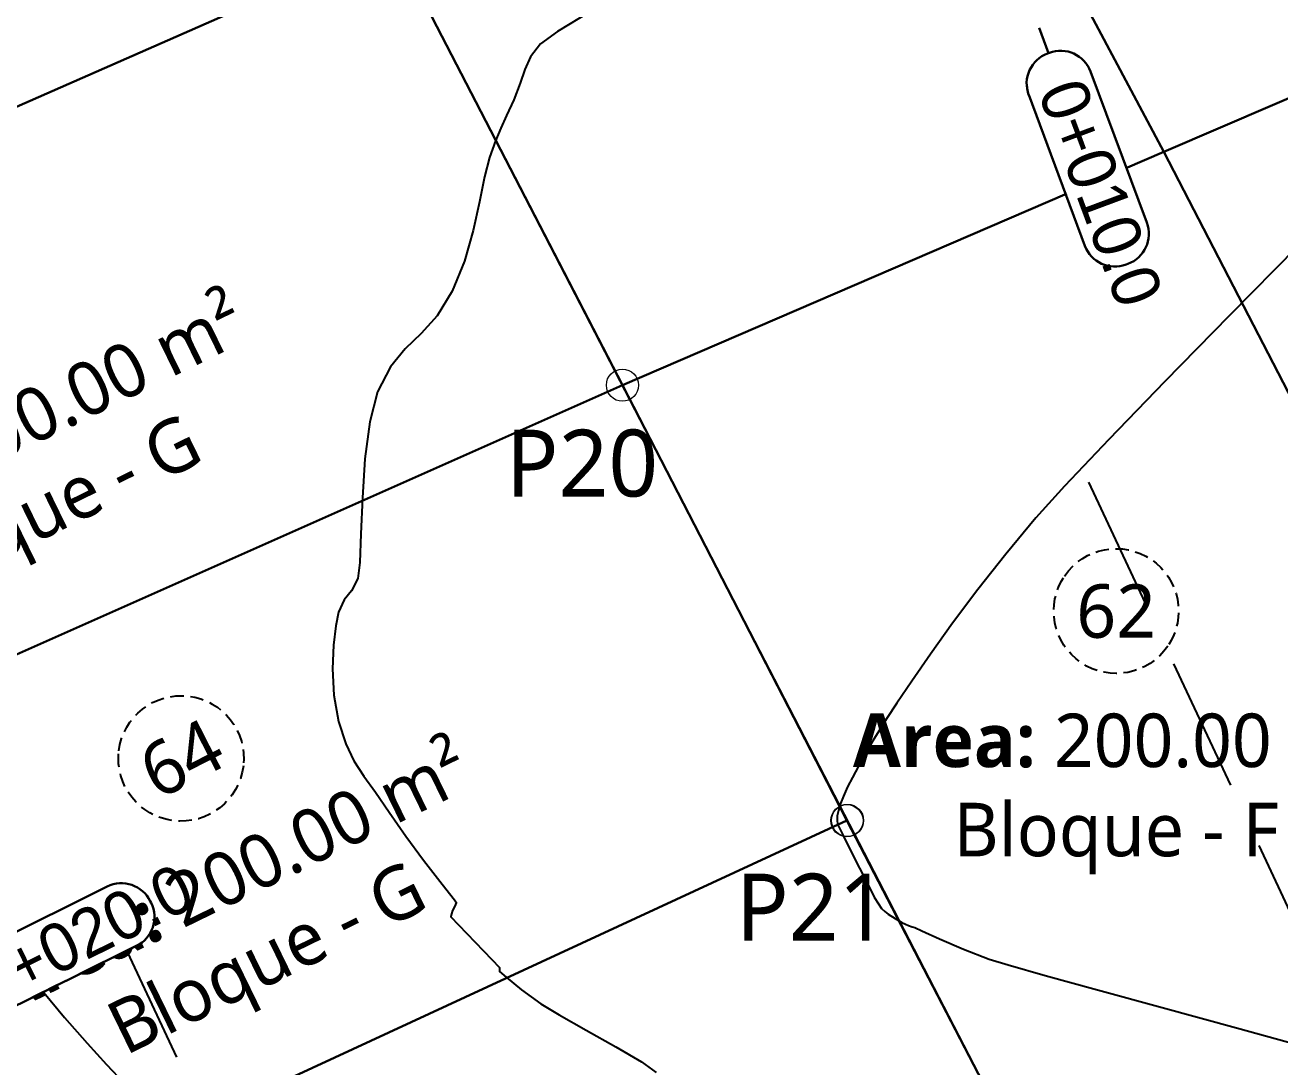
# Model space of a CAD drawing. Header units: millimetres. Extents: x 86 to 591881, y 99 to 1307229.
# Drawn here: x 590612.97 to 590636.43, y 1307086.84 to 1307106.31 of the extents above; entities that cross this region are included whole.
import ezdxf
from ezdxf.enums import TextEntityAlignment as Align

# ---------------------------------------------------------------- set-up
doc = ezdxf.new("R2010")
doc.units = ezdxf.units.MM
doc.linetypes.add('DASHED2', pattern=[0.375, 0.25, -0.125])
doc.linetypes.add('HIDDEN', pattern=[0.375, 0.25, -0.125])
for name, color, linetype, lineweight in [('_BLOQUES', 9, 'Continuous', 20), ('COTAS', 40, 'Continuous', 5), ('CUADROS', 9, 'Continuous', 20)]:
    doc.layers.add(name, color=color, linetype=linetype, lineweight=lineweight)
for name, color, linetype in [('C-PROP-LINE', 230, 'Continuous'), ('C-PROP-TEXT', 92, 'Continuous'), ('C-ROAD-SAMP', 150, 'HIDDEN'), ('C-ROAD-SAMP-TEXT', 11, 'Continuous'), ('C-TOPO-MAJR', 9, 'Continuous'), ('C-TOPO-MINR', 8, 'Continuous')]:
    doc.layers.add(name, color=color, linetype=linetype)
doc.styles.add('ST - ETIQUETAS', font='', dxfattribs={"height": 2.5})
doc.styles.get("Standard").update_dxf_attribs({"font": 'simplex.shx'})
doc.styles.get('ST - ETIQUETAS').set_extended_font_data('Roboto Thin')

msp = doc.modelspace()

# ---------------------------------------------------------------- linework, layer by layer
at = {"layer": '_BLOQUES', "flags": 128}
msp.add_lwpolyline([(590632.572, 1307083.28), (590606.041, 1307134.548), (590589.283, 1307128.797), (590583.662, 1307127.131), (590586.837, 1307126.992), (590589.321, 1307126.129), (590591.492, 1307124.646), (590593.204, 1307122.65), (590594.245, 1307120.539), (590594.733, 1307118.519), (590594.768, 1307115.803), (590594.817, 1307113.868), (590595.121, 1307111.566), (590595.633, 1307109.501), (590596.212, 1307107.858), (590600.375, 1307099.326), (590604.559, 1307090.883), (590612.893, 1307074.065), (590632.572, 1307083.28)], dxfattribs=at)
at = {"layer": 'C-PROP-LINE', "color": 4, "linetype": 'Continuous', "lineweight": 25}
for points in [[(590613.951, 1307121.439, 0), (590615.65, 1307118.713, 0), (590617.435, 1307117.34, 0), (590619.461, 1307116.473, 0), (590621.43, 1307116.222, 0), (590623.4, 1307116.463, 0), (590625.251, 1307117.181, 0), (590626.682, 1307118.168, 0), (590628.133, 1307119.61, 0), (590629.298, 1307120.642, 0), (590630.862, 1307121.8, 0), (590632.53, 1307122.801, 0), (590634.288, 1307123.635, 0), (590636.407, 1307124.437, 0), (590681.268, 1307141.081, 0), (590695.985, 1307112.977, 0), (590632.572, 1307083.28, 0), (590613.012, 1307121.078, 0), (590613.951, 1307121.439, 0)], [(590632.572, 1307083.28, 0), (590628.346, 1307091.446, 0), (590624.137, 1307099.579, 0), (590619.842, 1307107.879, 0), (590615.512, 1307116.246, 0), (590613.012, 1307121.078, 0), (590610.92, 1307125.121, 0)], [(590636.407, 1307124.437, 0), (590634.288, 1307123.635, 0), (590632.53, 1307122.801, 0), (590630.862, 1307121.8, 0), (590629.298, 1307120.642, 0), (590628.133, 1307119.61, 0), (590626.682, 1307118.168, 0), (590634.262, 1307103.938, 0), (590644.593, 1307108.385, 0), (590636.407, 1307124.437, 0)], [(590626.682, 1307118.168, 0), (590625.251, 1307117.181, 0), (590623.4, 1307116.463, 0), (590621.43, 1307116.222, 0), (590619.461, 1307116.473, 0), (590617.435, 1307117.34, 0), (590615.65, 1307118.713, 0), (590613.951, 1307121.439, 0), (590613.012, 1307121.078, 0), (590615.512, 1307116.246, 0), (590619.842, 1307107.879, 0), (590624.137, 1307099.579, 0), (590634.262, 1307103.938, 0), (590626.682, 1307118.168, 0)], [(590619.842, 1307107.879, 0), (590615.512, 1307116.246, 0), (590596.212, 1307107.858, 0), (590600.375, 1307099.326, 0), (590619.842, 1307107.879, 0)], [(590644.593, 1307108.385, 0), (590634.262, 1307103.938, 0), (590642.538, 1307087.947, 0), (590652.705, 1307092.709, 0), (590644.593, 1307108.385, 0)], [(590619.842, 1307107.879, 0), (590600.375, 1307099.326, 0), (590604.559, 1307090.883, 0), (590624.137, 1307099.579, 0), (590619.842, 1307107.879, 0)], [(590634.262, 1307103.938, 0), (590624.137, 1307099.579, 0), (590627.962, 1307092.163, 0), (590628.335, 1307091.441, 0), (590632.572, 1307083.28, 0), (590642.538, 1307087.947, 0), (590634.262, 1307103.938, 0)], [(590628.335, 1307091.441, 0), (590627.962, 1307092.163, 0), (590624.137, 1307099.579, 0), (590604.559, 1307090.883, 0), (590608.765, 1307082.395, 0), (590628.335, 1307091.441, 0)], [(590632.572, 1307083.28, 0), (590628.335, 1307091.441, 0), (590608.765, 1307082.395, 0), (590612.893, 1307074.065, 0), (590632.572, 1307083.28, 0)]]:
    msp.add_polyline3d(points, dxfattribs=at)
at = {"layer": 'C-PROP-TEXT', "color": 12, "linetype": 'DASHED2', "lineweight": 25, "extrusion": (0, 0, -1)}
for centre, radius, start, end in [((-590633.368, 1307095.358), 1.166, 34.1368, 214.1368), ((-590633.368, 1307095.358), 1.166, 214.1368, 34.1368), ((-590615.886, 1307092.603), 1.172, 6.8735, 186.8735), ((-590615.886, 1307092.603), 1.172, 186.8735, 6.8735)]:
    msp.add_arc(centre, radius, start, end, dxfattribs=at)
at = {"layer": 'C-ROAD-SAMP', "color": 1, "linetype": 'DASHED2', "lineweight": 25, "ltscale": 10}
for points in [[(590632.852, 1307097.767), (590641.334, 1307079.654), (590649.817, 1307061.542)], [(590614.74, 1307089.284), (590623.222, 1307071.172), (590631.704, 1307053.06)]]:
    msp.add_lwpolyline(points, dxfattribs=at)
at = {"layer": 'C-ROAD-SAMP-TEXT', "color": 194, "linetype": 'Continuous', "lineweight": 30}
for p, q in [((590631.928, 1307106.255), (590632.102, 1307105.786)), ((590632.119, 1307105.792), (590632.085, 1307105.78))]:
    msp.add_line(p, q, dxfattribs=at)
at = {"layer": 'C-TOPO-MAJR', "color": 40, "linetype": 'Continuous', "lineweight": -3, "elevation": 460}
msp.add_lwpolyline([(590623.542, 1307106.563), (590622.921, 1307106.187), (590622.607, 1307105.961), (590622.417, 1307105.713), (590622.311, 1307105.48), (590622.227, 1307105.226), (590622.107, 1307104.915), (590621.972, 1307104.617), (590621.865, 1307104.383), (590621.767, 1307104.144), (590621.653, 1307103.833), (590621.558, 1307103.473), (590621.463, 1307103.006), (590621.345, 1307102.469), (590621.183, 1307101.9), (590620.954, 1307101.335), (590620.671, 1307100.877), (590620.374, 1307100.546), (590620.078, 1307100.256), (590619.801, 1307099.922), (590619.559, 1307099.456), (590619.413, 1307098.894), (590619.324, 1307098.204), (590619.276, 1307097.476), (590619.249, 1307096.8), (590619.227, 1307096.267), (590619.192, 1307095.969), (590619.072, 1307095.738), (590618.937, 1307095.567), (590618.829, 1307095.335), (590618.778, 1307095.084), (590618.733, 1307094.719), (590618.715, 1307094.276), (590618.74, 1307093.789), (590618.828, 1307093.296), (590618.963, 1307092.878), (590619.118, 1307092.557), (590619.3, 1307092.275), (590619.518, 1307091.974), (590619.776, 1307091.597), (590620.086, 1307091.148), (590620.418, 1307090.702), (590620.721, 1307090.313), (590620.907, 1307090.078), (590620.996, 1307089.964), (590621.025, 1307089.924), (590621.029, 1307089.916), (590621.028, 1307089.904), (590621.018, 1307089.872), (590620.99, 1307089.815), (590620.963, 1307089.762), (590620.943, 1307089.702), (590620.93, 1307089.645), (590621.073, 1307089.491), (590621.384, 1307089.168), (590621.694, 1307088.847), (590621.836, 1307088.699), (590621.839, 1307088.623), (590621.961, 1307088.518), (590622.252, 1307088.282), (590622.611, 1307088.017), (590622.952, 1307087.812), (590623.461, 1307087.527), (590624.016, 1307087.216), (590624.493, 1307086.934), (590624.768, 1307086.732)], dxfattribs=at)
at = {"layer": 'C-TOPO-MINR', "color": 44, "linetype": 'Continuous', "lineweight": -3}
for points, elevation in [([(590636.756, 1307102.169), (590635.479, 1307100.875), (590634.28, 1307099.65), (590633.23, 1307098.566), (590632.4, 1307097.692), (590631.863, 1307097.098), (590631.303, 1307096.423), (590630.783, 1307095.759), (590630.311, 1307095.129), (590629.896, 1307094.551), (590629.546, 1307094.047), (590629.269, 1307093.637), (590629.074, 1307093.341), (590628.82, 1307092.932), (590628.603, 1307092.553), (590628.44, 1307092.25), (590628.348, 1307092.072), (590628.268, 1307091.896), (590628.217, 1307091.764), (590628.176, 1307091.63), (590628.151, 1307091.53), (590628.15, 1307091.453), (590628.158, 1307091.378), (590628.263, 1307091.162), (590628.489, 1307090.711), (590628.722, 1307090.252), (590628.846, 1307090.011), (590628.922, 1307089.886), (590628.982, 1307089.798), (590629.041, 1307089.743), (590629.103, 1307089.692), (590629.235, 1307089.612), (590629.363, 1307089.538), (590629.43, 1307089.505), (590629.486, 1307089.48), (590629.551, 1307089.457), (590629.606, 1307089.444), (590629.736, 1307089.382), (590630.065, 1307089.231), (590630.511, 1307089.039), (590630.993, 1307088.853), (590631.349, 1307088.745), (590632.042, 1307088.549), (590633.018, 1307088.279), (590634.227, 1307087.947), (590635.616, 1307087.566), (590637.134, 1307087.151)], 460.25), ([(590612.762, 1307088.927), (590613.319, 1307088.23), (590613.709, 1307087.76), (590614.128, 1307087.282), (590614.49, 1307086.883), (590614.824, 1307086.533)], 459.75)]:
    msp.add_lwpolyline(points, dxfattribs=dict(at, elevation=elevation))
at = {"layer": 'COTAS'}
for centre in [(590624.137, 1307099.579), (590628.335, 1307091.441), (590628.346, 1307091.446)]:
    msp.add_circle(centre, 0.3, dxfattribs=at)

# ---------------------------------------------------------------- texts
at = {"layer": 'C-PROP-TEXT', "color": 92, "linetype": 'Continuous', "lineweight": -3, "char_height": 1, "attachment_point": 2, "rotation": 26, "style": 'ST - ETIQUETAS'}
for insert in [(590612.329, 1307099.188), (590616.528, 1307090.834)]:
    msp.add_mtext('{\\fRoboto Thin|b1|i0|c0|p2;\\C18;\\c0;Area:\\C0; \\fRoboto Thin|b0|i0|c0|p2;\\C178;\\c4980736;200.00 m²\\PBloque - G}', dxfattribs=dict(at, insert=insert))
at = {"layer": 'C-PROP-TEXT', "color": 2, "linetype": 'Continuous', "lineweight": -3, "insert": (590633.368, 1307094.844), "char_height": 1, "attachment_point": 8, "style": 'ST - ETIQUETAS'}
msp.add_mtext('{\\fRoboto Black|b0|i0|c0|p2;62}', dxfattribs=at)
at = {"layer": 'C-PROP-TEXT', "color": 92, "linetype": 'Continuous', "lineweight": -3, "insert": (590633.368, 1307093.442), "char_height": 1, "attachment_point": 2, "style": 'ST - ETIQUETAS'}
msp.add_mtext('{\\fRoboto Thin|b1|i0|c0|p2;\\C18;\\c0;Area:\\C0; \\fRoboto Thin|b0|i0|c0|p2;\\C178;\\c4980736;200.00 m²\\PBloque - F}', dxfattribs=at)
at = {"layer": 'C-PROP-TEXT', "color": 2, "linetype": 'Continuous', "lineweight": -3, "insert": (590616.119, 1307092.145), "char_height": 1, "attachment_point": 8, "rotation": 27, "style": 'ST - ETIQUETAS'}
msp.add_mtext('{\\fRoboto Black|b0|i0|c0|p2;64}', dxfattribs=at)
at = {"layer": 'CUADROS', "style": 'ST - ETIQUETAS'}
for s, p in [('P20', (590623.382, 1307098.123)), ('P21', (590627.685, 1307089.826))]:
    msp.add_text(s, height=1.25, dxfattribs=at).set_placement(p, align=Align.MIDDLE_CENTER)

# ---------------------------------------------------------------- next in the draw order: texts
at = {"layer": 'C-ROAD-SAMP-TEXT', "color": 194, "linetype": 'Continuous', "lineweight": -3, "char_height": 0.9, "width": 3.04168, "attachment_point": 4, "bg_fill": 3, "box_fill_scale": 1.166667, "bg_fill_color": 256, "bg_fill_true_color": 13158600, "bg_fill_transparency": 0}
for s, insert, rotation in [('{\\fFreestyle Script|b0|i0|c0|p66;\\C196;\\c8323135;0+010.0}', (590632.311, 1307105.224), 290.4105), ('{\\fFreestyle Script|b0|i0|c0|p66;\\C196;\\c8323135;0+020.0}', (590612.08, 1307088.317), 26.3621)]:
    msp.add_mtext(s, dxfattribs=dict(at, insert=insert, rotation=rotation))

# ---------------------------------------------------------------- next in the draw order: linework, layer by layer
at = {"layer": 'C-ROAD-SAMP-TEXT', "color": 194, "linetype": 'Continuous', "lineweight": 30}
for p, q in [((590633.941, 1307102.617), (590632.891, 1307105.439)), ((590631.732, 1307105.008), (590632.782, 1307102.186)), ((590633.554, 1307101.832), (590633.588, 1307101.845)), ((590614.504, 1307090.208), (590611.806, 1307088.871)), ((590615.324, 1307089.904), (590615.308, 1307089.937)), ((590612.355, 1307087.763), (590615.053, 1307089.1))]:
    msp.add_line(p, q, dxfattribs=at)
for centre, start, end in [((590632.294, 1307105.217), 110.4105, 200.4105), ((590632.328, 1307105.23), 20.4105, 110.4105), ((590633.379, 1307102.408), 290.4105, 20.4105), ((590633.344, 1307102.395), 200.4105, 290.4105), ((590614.771, 1307089.671), 26.3621, 116.3621), ((590614.787, 1307089.638), 296.3621, 26.3621)]:
    msp.add_arc(centre, 0.6, start, end, dxfattribs=at)

doc.saveas('drawing.dxf')
